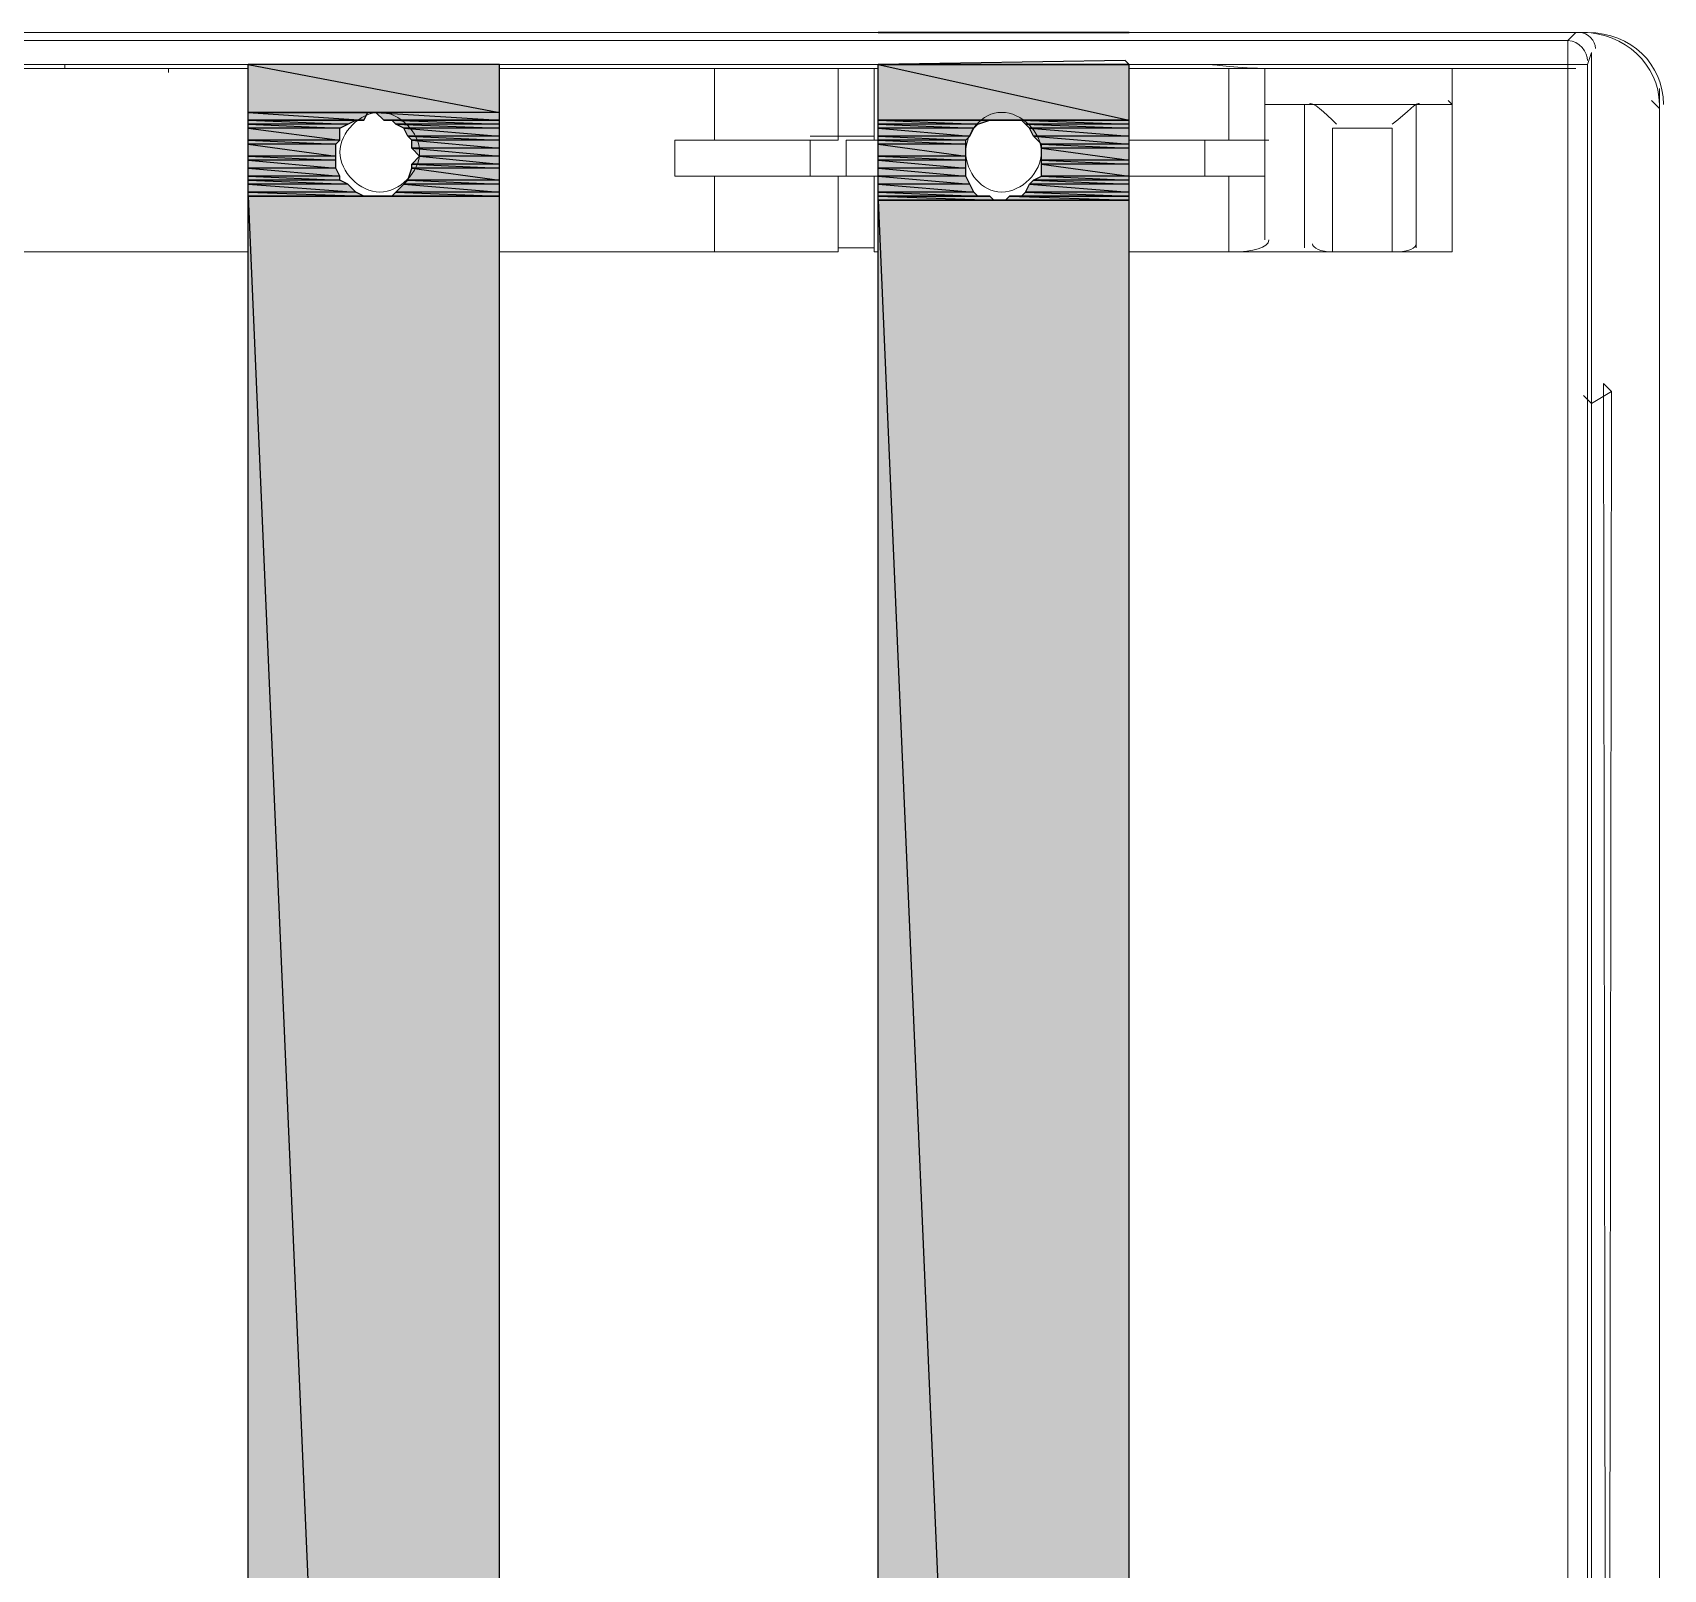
# Model space of a CAD drawing. Header units: metres. Extents: x 2999 to 3164, y 1641 to 1678.
# Drawn here: x 3007.343 to 3007.978, y 1654.541 to 1655.139 of the extents above; entities that cross this region are included whole.
import ezdxf

# ---------------------------------------------------------------- set-up
doc = ezdxf.new("R2010")
doc.units = ezdxf.units.M

msp = doc.modelspace()

# ---------------------------------------------------------------- hatches: boundary and pattern name
at = {"true_color": 0xfecc66}
h = msp.add_hatch(color=31, dxfattribs=at)
h.paths.add_polyline_path([(3007.67253, 1655.13946), (3007.7703, 1655.13946), (3007.76875, 1655.13946)])
h.paths.add_polyline_path([(3007.7703, 1655.13946), (3007.76875, 1655.13946), (3007.67253, 1655.13946)])
h = msp.add_hatch(color=31, dxfattribs=at)
h.paths.add_polyline_path([(3007.52509, 1655.12704), (3007.42732, 1655.12704), (3007.52509, 1655.10842)])
h.paths.add_polyline_path([(3007.42732, 1655.12704), (3007.52509, 1655.10842), (3007.42732, 1655.10842)])
h = msp.add_hatch(color=31, dxfattribs=at)
h.paths.add_polyline_path([(3007.67253, 1655.12704), (3007.7703, 1655.12704), (3007.76875, 1655.1286)])
h.paths.add_polyline_path([(3007.7703, 1655.12704), (3007.76875, 1655.1286), (3007.67253, 1655.12704)])
h = msp.add_hatch(color=31, dxfattribs=at)
h.paths.add_polyline_path([(3007.7703, 1655.12704), (3007.67253, 1655.12704), (3007.7703, 1655.10532)])
h.paths.add_polyline_path([(3007.67253, 1655.12704), (3007.7703, 1655.10532), (3007.67253, 1655.10532)])
h = msp.add_hatch(color=31, dxfattribs=at)
h.paths.add_polyline_path([(3007.47388, 1655.10842), (3007.42732, 1655.10842)])
h.paths.add_polyline_path([(3007.47388, 1655.10842), (3007.42732, 1655.10842), (3007.47698, 1655.10842)])
h = msp.add_hatch(color=31, dxfattribs=at)
h.paths.add_polyline_path([(3007.47388, 1655.10842), (3007.42732, 1655.10842), (3007.47232, 1655.10532)])
h.paths.add_polyline_path([(3007.42732, 1655.10842), (3007.47232, 1655.10532), (3007.42732, 1655.10532)])
h = msp.add_hatch(color=31, dxfattribs=at)
h.paths.add_polyline_path([(3007.46922, 1655.10532), (3007.42732, 1655.10532)])
h.paths.add_polyline_path([(3007.46922, 1655.10532), (3007.42732, 1655.10532), (3007.47232, 1655.10532)])
h = msp.add_hatch(color=31, dxfattribs=at)
h.paths.add_polyline_path([(3007.46922, 1655.10532), (3007.42732, 1655.10532), (3007.46612, 1655.10377)])
h.paths.add_polyline_path([(3007.42732, 1655.10532), (3007.46612, 1655.10377), (3007.42732, 1655.10377)])
h = msp.add_hatch(color=31, dxfattribs=at)
h.paths.add_polyline_path([(3007.46612, 1655.10377), (3007.42732, 1655.10377), (3007.46301, 1655.10221)])
h.paths.add_polyline_path([(3007.42732, 1655.10377), (3007.46301, 1655.10221), (3007.42732, 1655.10221)])
h = msp.add_hatch(color=31, dxfattribs=at)
h.paths.add_polyline_path([(3007.52509, 1655.10842), (3007.47698, 1655.10842), (3007.52509, 1655.10532)])
h.paths.add_polyline_path([(3007.47698, 1655.10842), (3007.52509, 1655.10532), (3007.48008, 1655.10532)])
h = msp.add_hatch(color=31, dxfattribs=at)
h.paths.add_polyline_path([(3007.52509, 1655.10532), (3007.48319, 1655.10532), (3007.52509, 1655.10377)])
h.paths.add_polyline_path([(3007.48319, 1655.10532), (3007.52509, 1655.10377), (3007.48474, 1655.10377)])
h = msp.add_hatch(color=31, dxfattribs=at)
h.paths.add_polyline_path([(3007.52509, 1655.10377), (3007.48474, 1655.10377), (3007.52509, 1655.10221)])
h.paths.add_polyline_path([(3007.48474, 1655.10377), (3007.52509, 1655.10221), (3007.48784, 1655.10221)])
h = msp.add_hatch(color=31, dxfattribs=at)
h.paths.add_polyline_path([(3007.71753, 1655.10532), (3007.67253, 1655.10532)])
h.paths.add_polyline_path([(3007.71753, 1655.10532), (3007.67253, 1655.10532), (3007.72219, 1655.10532)])
h = msp.add_hatch(color=31, dxfattribs=at)
h.paths.add_polyline_path([(3007.71598, 1655.10532), (3007.67253, 1655.10532)])
h.paths.add_polyline_path([(3007.71598, 1655.10532), (3007.67253, 1655.10532), (3007.71753, 1655.10532)])
h = msp.add_hatch(color=31, dxfattribs=at)
h.paths.add_polyline_path([(3007.71598, 1655.10532), (3007.67253, 1655.10532), (3007.71132, 1655.10377)])
h.paths.add_polyline_path([(3007.67253, 1655.10532), (3007.71132, 1655.10377), (3007.67253, 1655.10377)])
h = msp.add_hatch(color=31, dxfattribs=at)
h.paths.add_polyline_path([(3007.71132, 1655.10377), (3007.67253, 1655.10377), (3007.70977, 1655.10221)])
h.paths.add_polyline_path([(3007.67253, 1655.10377), (3007.70977, 1655.10221), (3007.67253, 1655.10221)])
h = msp.add_hatch(color=31, dxfattribs=at)
h.paths.add_polyline_path([(3007.7703, 1655.10532), (3007.7284, 1655.10532), (3007.7703, 1655.10377)])
h.paths.add_polyline_path([(3007.7284, 1655.10532), (3007.7703, 1655.10377), (3007.72995, 1655.10377)])
h = msp.add_hatch(color=31, dxfattribs=at)
h.paths.add_polyline_path([(3007.7703, 1655.10377), (3007.72995, 1655.10377), (3007.7703, 1655.10221)])
h.paths.add_polyline_path([(3007.72995, 1655.10377), (3007.7703, 1655.10221), (3007.7315, 1655.10221)])
h = msp.add_hatch(color=31, dxfattribs=at)
h.paths.add_polyline_path([(3007.46301, 1655.10221), (3007.42732, 1655.10221), (3007.46301, 1655.09756)])
h.paths.add_polyline_path([(3007.42732, 1655.10221), (3007.46301, 1655.09756), (3007.42732, 1655.09756)])
h = msp.add_hatch(color=31, dxfattribs=at)
h.paths.add_polyline_path([(3007.46301, 1655.09756), (3007.42732, 1655.09756), (3007.46146, 1655.09601)])
h.paths.add_polyline_path([(3007.42732, 1655.09756), (3007.46146, 1655.09601), (3007.42732, 1655.09601)])
h = msp.add_hatch(color=31, dxfattribs=at)
h.paths.add_polyline_path([(3007.52509, 1655.10221), (3007.48784, 1655.10221), (3007.52509, 1655.09911)])
h.paths.add_polyline_path([(3007.48784, 1655.10221), (3007.52509, 1655.09911), (3007.4894, 1655.09911)])
h = msp.add_hatch(color=31, dxfattribs=at)
h.paths.add_polyline_path([(3007.52509, 1655.09911), (3007.4894, 1655.09911), (3007.52509, 1655.09756)])
h.paths.add_polyline_path([(3007.4894, 1655.09911), (3007.52509, 1655.09756), (3007.49095, 1655.09756)])
h = msp.add_hatch(color=31, dxfattribs=at)
h.paths.add_polyline_path([(3007.52509, 1655.09756), (3007.49095, 1655.09756), (3007.52509, 1655.09445)])
h.paths.add_polyline_path([(3007.49095, 1655.09756), (3007.52509, 1655.09445), (3007.49095, 1655.09445)])
h = msp.add_hatch(color=31, dxfattribs=at)
h.paths.add_polyline_path([(3007.70977, 1655.10221), (3007.67253, 1655.10221), (3007.70822, 1655.09911)])
h.paths.add_polyline_path([(3007.67253, 1655.10221), (3007.70822, 1655.09911), (3007.67253, 1655.09911)])
h = msp.add_hatch(color=31, dxfattribs=at)
h.paths.add_polyline_path([(3007.70822, 1655.09911), (3007.67253, 1655.09911), (3007.70667, 1655.09756)])
h.paths.add_polyline_path([(3007.67253, 1655.09911), (3007.70667, 1655.09756), (3007.67253, 1655.09756)])
h = msp.add_hatch(color=31, dxfattribs=at)
h.paths.add_polyline_path([(3007.70667, 1655.09756), (3007.67253, 1655.09756), (3007.70667, 1655.09601)])
h.paths.add_polyline_path([(3007.67253, 1655.09756), (3007.70667, 1655.09601), (3007.67253, 1655.09601)])
h = msp.add_hatch(color=31, dxfattribs=at)
h.paths.add_polyline_path([(3007.7703, 1655.10221), (3007.7315, 1655.10221), (3007.7703, 1655.09911)])
h.paths.add_polyline_path([(3007.7315, 1655.10221), (3007.7703, 1655.09911), (3007.73305, 1655.09911)])
h = msp.add_hatch(color=31, dxfattribs=at)
h.paths.add_polyline_path([(3007.7703, 1655.09911), (3007.73305, 1655.09911), (3007.7703, 1655.09601)])
h.paths.add_polyline_path([(3007.73305, 1655.09911), (3007.7703, 1655.09601), (3007.73615, 1655.09601)])
h = msp.add_hatch(color=31, dxfattribs=at)
h.paths.add_polyline_path([(3007.46146, 1655.09601), (3007.42732, 1655.09601), (3007.46146, 1655.09135)])
h.paths.add_polyline_path([(3007.42732, 1655.09601), (3007.46146, 1655.09135), (3007.42732, 1655.09135)])
h = msp.add_hatch(color=31, dxfattribs=at)
h.paths.add_polyline_path([(3007.46146, 1655.09135), (3007.42732, 1655.09135), (3007.46146, 1655.0898)])
h.paths.add_polyline_path([(3007.42732, 1655.09135), (3007.46146, 1655.0898), (3007.42732, 1655.0898)])
h = msp.add_hatch(color=31, dxfattribs=at)
h.paths.add_polyline_path([(3007.52509, 1655.09445), (3007.49095, 1655.09445), (3007.52509, 1655.09135)])
h.paths.add_polyline_path([(3007.49095, 1655.09445), (3007.52509, 1655.09135), (3007.49405, 1655.09135)])
h = msp.add_hatch(color=31, dxfattribs=at)
h.paths.add_polyline_path([(3007.52509, 1655.09135), (3007.49405, 1655.09135), (3007.52509, 1655.08825)])
h.paths.add_polyline_path([(3007.49405, 1655.09135), (3007.52509, 1655.08825), (3007.49095, 1655.08825)])
h = msp.add_hatch(color=31, dxfattribs=at)
h.paths.add_polyline_path([(3007.70667, 1655.09601), (3007.67253, 1655.09601), (3007.70667, 1655.09135)])
h.paths.add_polyline_path([(3007.67253, 1655.09601), (3007.70667, 1655.09135), (3007.67253, 1655.09135)])
h = msp.add_hatch(color=31, dxfattribs=at)
h.paths.add_polyline_path([(3007.70667, 1655.09135), (3007.67253, 1655.09135), (3007.70667, 1655.0898)])
h.paths.add_polyline_path([(3007.67253, 1655.09135), (3007.70667, 1655.0898), (3007.67253, 1655.0898)])
h = msp.add_hatch(color=31, dxfattribs=at)
h.paths.add_polyline_path([(3007.7703, 1655.09601), (3007.73615, 1655.09601), (3007.7703, 1655.09445)])
h.paths.add_polyline_path([(3007.73615, 1655.09601), (3007.7703, 1655.09445), (3007.73615, 1655.09445)])
h = msp.add_hatch(color=31, dxfattribs=at)
h.paths.add_polyline_path([(3007.7703, 1655.09445), (3007.73615, 1655.09445), (3007.7703, 1655.0898)])
h.paths.add_polyline_path([(3007.73615, 1655.09445), (3007.7703, 1655.0898), (3007.73615, 1655.0898)])
h = msp.add_hatch(color=31, dxfattribs=at)
h.paths.add_polyline_path([(3007.46146, 1655.0898), (3007.42732, 1655.0898), (3007.46146, 1655.08669)])
h.paths.add_polyline_path([(3007.42732, 1655.0898), (3007.46146, 1655.08669), (3007.42732, 1655.08669)])
h = msp.add_hatch(color=31, dxfattribs=at)
h.paths.add_polyline_path([(3007.46146, 1655.08669), (3007.42732, 1655.08669), (3007.46301, 1655.08359)])
h.paths.add_polyline_path([(3007.42732, 1655.08669), (3007.46301, 1655.08359), (3007.42732, 1655.08359)])
h = msp.add_hatch(color=31, dxfattribs=at)
h.paths.add_polyline_path([(3007.52509, 1655.08669), (3007.49095, 1655.08669), (3007.52509, 1655.08204)])
h.paths.add_polyline_path([(3007.49095, 1655.08669), (3007.52509, 1655.08204), (3007.4894, 1655.08204)])
h = msp.add_hatch(color=31, dxfattribs=at)
h.paths.add_polyline_path([(3007.52509, 1655.08825), (3007.49095, 1655.08825), (3007.52509, 1655.08669)])
h.paths.add_polyline_path([(3007.49095, 1655.08825), (3007.52509, 1655.08669), (3007.49095, 1655.08669)])
h = msp.add_hatch(color=31, dxfattribs=at)
h.paths.add_polyline_path([(3007.70667, 1655.0898), (3007.67253, 1655.0898), (3007.70667, 1655.08669)])
h.paths.add_polyline_path([(3007.67253, 1655.0898), (3007.70667, 1655.08669), (3007.67253, 1655.08669)])
h = msp.add_hatch(color=31, dxfattribs=at)
h.paths.add_polyline_path([(3007.70667, 1655.08669), (3007.67253, 1655.08669), (3007.70667, 1655.08359)])
h.paths.add_polyline_path([(3007.67253, 1655.08669), (3007.70667, 1655.08359), (3007.67253, 1655.08359)])
h = msp.add_hatch(color=31, dxfattribs=at)
h.paths.add_polyline_path([(3007.7703, 1655.0898), (3007.73615, 1655.0898), (3007.7703, 1655.08825)])
h.paths.add_polyline_path([(3007.73615, 1655.0898), (3007.7703, 1655.08825), (3007.73615, 1655.08825)])
h = msp.add_hatch(color=31, dxfattribs=at)
h.paths.add_polyline_path([(3007.7703, 1655.08825), (3007.73615, 1655.08825), (3007.7703, 1655.08359)])
h.paths.add_polyline_path([(3007.73615, 1655.08825), (3007.7703, 1655.08359), (3007.73615, 1655.08359)])
h = msp.add_hatch(color=31, dxfattribs=at)
h.paths.add_polyline_path([(3007.46301, 1655.08359), (3007.42732, 1655.08359), (3007.46301, 1655.08204)])
h.paths.add_polyline_path([(3007.42732, 1655.08359), (3007.46301, 1655.08204), (3007.42732, 1655.08204)])
h = msp.add_hatch(color=31, dxfattribs=at)
h.paths.add_polyline_path([(3007.46301, 1655.08204), (3007.42732, 1655.08204), (3007.46612, 1655.08049)])
h.paths.add_polyline_path([(3007.42732, 1655.08204), (3007.46612, 1655.08049), (3007.42732, 1655.08049)])
h = msp.add_hatch(color=31, dxfattribs=at)
h.paths.add_polyline_path([(3007.46612, 1655.08049), (3007.42732, 1655.08049), (3007.46922, 1655.07738)])
h.paths.add_polyline_path([(3007.42732, 1655.08049), (3007.46922, 1655.07738), (3007.42732, 1655.07738)])
h = msp.add_hatch(color=31, dxfattribs=at)
h.paths.add_polyline_path([(3007.52509, 1655.08049), (3007.48784, 1655.08049), (3007.52509, 1655.07738)])
h.paths.add_polyline_path([(3007.48784, 1655.08049), (3007.52509, 1655.07738), (3007.48474, 1655.07738)])
h = msp.add_hatch(color=31, dxfattribs=at)
h.paths.add_polyline_path([(3007.52509, 1655.08204), (3007.4894, 1655.08204), (3007.52509, 1655.08049)])
h.paths.add_polyline_path([(3007.4894, 1655.08204), (3007.52509, 1655.08049), (3007.48784, 1655.08049)])
h = msp.add_hatch(color=31, dxfattribs=at)
h.paths.add_polyline_path([(3007.70667, 1655.08359), (3007.67253, 1655.08359), (3007.70822, 1655.08049)])
h.paths.add_polyline_path([(3007.67253, 1655.08359), (3007.70822, 1655.08049), (3007.67253, 1655.08049)])
h = msp.add_hatch(color=31, dxfattribs=at)
h.paths.add_polyline_path([(3007.70822, 1655.08049), (3007.67253, 1655.08049), (3007.70977, 1655.07738)])
h.paths.add_polyline_path([(3007.67253, 1655.08049), (3007.70977, 1655.07738), (3007.67253, 1655.07738)])
h = msp.add_hatch(color=31, dxfattribs=at)
h.paths.add_polyline_path([(3007.7703, 1655.08049), (3007.7315, 1655.08049), (3007.7703, 1655.07738)])
h.paths.add_polyline_path([(3007.7315, 1655.08049), (3007.7703, 1655.07738), (3007.72995, 1655.07738)])
h = msp.add_hatch(color=31, dxfattribs=at)
h.paths.add_polyline_path([(3007.7703, 1655.08204), (3007.73305, 1655.08204), (3007.7703, 1655.08049)])
h.paths.add_polyline_path([(3007.73305, 1655.08204), (3007.7703, 1655.08049), (3007.7315, 1655.08049)])
h = msp.add_hatch(color=31, dxfattribs=at)
h.paths.add_polyline_path([(3007.7703, 1655.08359), (3007.73615, 1655.08359), (3007.7703, 1655.08204)])
h.paths.add_polyline_path([(3007.73615, 1655.08359), (3007.7703, 1655.08204), (3007.73305, 1655.08204)])
h = msp.add_hatch(color=31, dxfattribs=at)
h.paths.add_polyline_path([(3007.46922, 1655.07738), (3007.42732, 1655.07738), (3007.47232, 1655.07583)])
h.paths.add_polyline_path([(3007.42732, 1655.07738), (3007.47232, 1655.07583), (3007.42732, 1655.07583)])
h = msp.add_hatch(color=31, dxfattribs=at)
h.paths.add_polyline_path([(3007.47388, 1655.07583), (3007.42732, 1655.07583)])
h.paths.add_polyline_path([(3007.47388, 1655.07583), (3007.42732, 1655.07583), (3007.47232, 1655.07583)])
h = msp.add_hatch(color=31, dxfattribs=at)
h.paths.add_polyline_path([(3007.47698, 1655.07583), (3007.42732, 1655.07583)])
h.paths.add_polyline_path([(3007.47698, 1655.07583), (3007.42732, 1655.07583), (3007.47388, 1655.07583)])
h = msp.add_hatch(color=31, dxfattribs=at)
h.paths.add_polyline_path([(3007.52509, 1655.07583), (3007.42732, 1655.07583), (3007.52509, 1652.80688)])
h.paths.add_polyline_path([(3007.42732, 1655.07583), (3007.52509, 1652.80688), (3007.42732, 1652.80688)])
h = msp.add_hatch(color=31, dxfattribs=at)
h.paths.add_polyline_path([(3007.52509, 1655.07738), (3007.48474, 1655.07738), (3007.52509, 1655.07583)])
h.paths.add_polyline_path([(3007.48474, 1655.07738), (3007.52509, 1655.07583), (3007.48319, 1655.07583)])
h = msp.add_hatch(color=31, dxfattribs=at)
h.paths.add_polyline_path([(3007.70977, 1655.07738), (3007.67253, 1655.07738), (3007.71132, 1655.07583)])
h.paths.add_polyline_path([(3007.67253, 1655.07738), (3007.71132, 1655.07583), (3007.67253, 1655.07583)])
h = msp.add_hatch(color=31, dxfattribs=at)
h.paths.add_polyline_path([(3007.71598, 1655.07583), (3007.67253, 1655.07583)])
h.paths.add_polyline_path([(3007.71598, 1655.07583), (3007.67253, 1655.07583), (3007.71132, 1655.07583)])
h = msp.add_hatch(color=31, dxfattribs=at)
h.paths.add_polyline_path([(3007.71598, 1655.07583), (3007.67253, 1655.07583), (3007.71753, 1655.07428)])
h.paths.add_polyline_path([(3007.67253, 1655.07583), (3007.71753, 1655.07428), (3007.67253, 1655.07428)])
h = msp.add_hatch(color=31, dxfattribs=at)
h.paths.add_polyline_path([(3007.72219, 1655.07428), (3007.67253, 1655.07428)])
h.paths.add_polyline_path([(3007.72219, 1655.07428), (3007.67253, 1655.07428), (3007.71753, 1655.07428)])
h = msp.add_hatch(color=31, dxfattribs=at)
h.paths.add_polyline_path([(3007.7703, 1655.07428), (3007.67253, 1655.07428), (3007.7703, 1652.80688)])
h.paths.add_polyline_path([(3007.67253, 1655.07428), (3007.7703, 1652.80688), (3007.67253, 1652.80688)])
h = msp.add_hatch(color=31, dxfattribs=at)
h.paths.add_polyline_path([(3007.7703, 1655.07583), (3007.72374, 1655.07583), (3007.7703, 1655.07428)])
h.paths.add_polyline_path([(3007.72374, 1655.07583), (3007.7703, 1655.07428), (3007.72219, 1655.07428)])
h = msp.add_hatch(color=31, dxfattribs=at)
h.paths.add_polyline_path([(3007.72219, 1655.07428), (3007.7703, 1655.07428), (3007.76875, 1655.07428)])
h.paths.add_polyline_path([(3007.7703, 1655.07428), (3007.76875, 1655.07428), (3007.72219, 1655.07428)])
h = msp.add_hatch(color=31, dxfattribs=at)
h.paths.add_polyline_path([(3007.7703, 1655.07738), (3007.72995, 1655.07738), (3007.7703, 1655.07583)])
h.paths.add_polyline_path([(3007.72995, 1655.07738), (3007.7703, 1655.07583), (3007.7284, 1655.07583)])

# ---------------------------------------------------------------- linework, layer by layer
at = {"color": 7, "linetype": 'Continuous', "lineweight": 20, "true_color": 0x000007}
for points in [[(3007.94877, 1655.13946), (3006.76464, 1655.13946), (3006.76464, 1655.13946)], [(3007.94412, 1655.13946), (3006.76774, 1655.13946), (3006.76774, 1655.13946)], [(3006.7724, 1655.13636), (3007.94101, 1655.13636), (3007.94101, 1655.13636)], [(3007.94101, 1655.13636), (3007.94412, 1655.13946), (3007.94412, 1655.13946)], [(3007.94877, 1655.12704), (3007.94101, 1655.12704), (3007.94101, 1655.13636)], [(3007.95032, 1653.40283), (3007.94877, 1653.40594), (3007.94877, 1655.12704), (3007.95032, 1655.1317), (3007.95032, 1654.99513), (3007.94722, 1654.99823)], [(3007.94101, 1655.12704), (3006.7724, 1655.12704), (3006.7724, 1655.12704)], [(3007.35593, 1655.12549), (3007.35593, 1655.12704), (3007.35593, 1655.12704)], [(3007.42732, 1655.12704), (3007.42732, 1652.72618), (3007.42732, 1652.72618)], [(3007.52509, 1652.72618), (3007.52509, 1655.12704), (3007.52509, 1655.12704)], [(3007.67253, 1655.12704), (3007.67253, 1652.72618), (3007.67253, 1652.72618)], [(3007.7703, 1652.72618), (3007.7703, 1655.12704), (3007.7703, 1655.12704)], [(3007.94412, 1655.12549), (3007.7703, 1655.12549), (3007.7703, 1655.12549)], [(3007.94101, 1653.40594), (3007.94101, 1655.12704), (3007.94101, 1655.12704)], [(3007.97671, 1655.11773), (3007.97671, 1652.69204), (3007.97671, 1652.69204)], [(3007.97671, 1652.69049), (3007.97671, 1655.10997), (3007.9736, 1655.11308)], [(3007.95808, 1654.99978), (3007.95032, 1654.99513), (3007.95032, 1652.75412)]]:
    msp.add_lwpolyline(points, dxfattribs=at)
at = {"color": 31, "linetype": 'Continuous', "lineweight": -2, "true_color": 0xfecc66}
for points in [[(3007.67253, 1655.13946), (3007.7703, 1655.13946), (3007.76875, 1655.13946)], [(3007.7703, 1655.13946), (3007.76875, 1655.13946), (3007.67253, 1655.13946)], [(3007.52509, 1655.12704), (3007.42732, 1655.12704), (3007.52509, 1655.10842)], [(3007.42732, 1655.12704), (3007.52509, 1655.10842), (3007.42732, 1655.10842)], [(3007.67253, 1655.12704), (3007.7703, 1655.12704), (3007.76875, 1655.1286)], [(3007.7703, 1655.12704), (3007.76875, 1655.1286), (3007.67253, 1655.12704)], [(3007.7703, 1655.12704), (3007.67253, 1655.12704), (3007.7703, 1655.10532)], [(3007.67253, 1655.12704), (3007.7703, 1655.10532), (3007.67253, 1655.10532)], [(3007.47388, 1655.10842), (3007.47388, 1655.10842), (3007.42732, 1655.10842)], [(3007.47388, 1655.10842), (3007.42732, 1655.10842), (3007.47698, 1655.10842)], [(3007.47388, 1655.10842), (3007.42732, 1655.10842), (3007.47232, 1655.10532)], [(3007.42732, 1655.10842), (3007.47232, 1655.10532), (3007.42732, 1655.10532)], [(3007.46922, 1655.10532), (3007.46922, 1655.10532), (3007.42732, 1655.10532)], [(3007.46922, 1655.10532), (3007.42732, 1655.10532), (3007.47232, 1655.10532)], [(3007.46922, 1655.10532), (3007.42732, 1655.10532), (3007.46612, 1655.10377)], [(3007.42732, 1655.10532), (3007.46612, 1655.10377), (3007.42732, 1655.10377)], [(3007.46612, 1655.10377), (3007.42732, 1655.10377), (3007.46301, 1655.10221)], [(3007.42732, 1655.10377), (3007.46301, 1655.10221), (3007.42732, 1655.10221)], [(3007.52509, 1655.10842), (3007.47698, 1655.10842), (3007.52509, 1655.10532)], [(3007.47698, 1655.10842), (3007.52509, 1655.10532), (3007.48008, 1655.10532)], [(3007.52509, 1655.10532), (3007.48008, 1655.10532)], [(3007.48008, 1655.10532), (3007.52509, 1655.10532), (3007.48319, 1655.10532)], [(3007.52509, 1655.10532), (3007.48319, 1655.10532), (3007.52509, 1655.10377)], [(3007.48319, 1655.10532), (3007.52509, 1655.10377), (3007.48474, 1655.10377)], [(3007.52509, 1655.10377), (3007.48474, 1655.10377), (3007.52509, 1655.10221)], [(3007.48474, 1655.10377), (3007.52509, 1655.10221), (3007.48784, 1655.10221)], [(3007.71753, 1655.10532), (3007.71753, 1655.10532), (3007.67253, 1655.10532)], [(3007.71753, 1655.10532), (3007.67253, 1655.10532), (3007.72219, 1655.10532)], [(3007.71598, 1655.10532), (3007.71598, 1655.10532), (3007.67253, 1655.10532)], [(3007.71598, 1655.10532), (3007.67253, 1655.10532), (3007.71753, 1655.10532)], [(3007.71598, 1655.10532), (3007.67253, 1655.10532), (3007.71132, 1655.10377)], [(3007.67253, 1655.10532), (3007.71132, 1655.10377), (3007.67253, 1655.10377)], [(3007.71132, 1655.10377), (3007.67253, 1655.10377), (3007.70977, 1655.10221)], [(3007.67253, 1655.10377), (3007.70977, 1655.10221), (3007.67253, 1655.10221)], [(3007.7703, 1655.10532), (3007.72219, 1655.10532)], [(3007.72219, 1655.10532), (3007.7703, 1655.10532), (3007.72374, 1655.10532)], [(3007.7703, 1655.10532), (3007.72374, 1655.10532)], [(3007.72374, 1655.10532), (3007.7703, 1655.10532), (3007.7284, 1655.10532)], [(3007.7703, 1655.10532), (3007.7284, 1655.10532), (3007.7703, 1655.10377)], [(3007.7284, 1655.10532), (3007.7703, 1655.10377), (3007.72995, 1655.10377)], [(3007.7703, 1655.10377), (3007.72995, 1655.10377), (3007.7703, 1655.10221)], [(3007.72995, 1655.10377), (3007.7703, 1655.10221), (3007.7315, 1655.10221)], [(3007.46301, 1655.10221), (3007.42732, 1655.10221), (3007.46301, 1655.09756)], [(3007.42732, 1655.10221), (3007.46301, 1655.09756), (3007.42732, 1655.09756)], [(3007.46301, 1655.09756), (3007.42732, 1655.09756), (3007.46146, 1655.09601)], [(3007.42732, 1655.09756), (3007.46146, 1655.09601), (3007.42732, 1655.09601)], [(3007.52509, 1655.10221), (3007.48784, 1655.10221), (3007.52509, 1655.09911)], [(3007.48784, 1655.10221), (3007.52509, 1655.09911), (3007.4894, 1655.09911)], [(3007.52509, 1655.09911), (3007.4894, 1655.09911), (3007.52509, 1655.09756)], [(3007.4894, 1655.09911), (3007.52509, 1655.09756), (3007.49095, 1655.09756)], [(3007.52509, 1655.09756), (3007.49095, 1655.09756), (3007.52509, 1655.09445)], [(3007.49095, 1655.09756), (3007.52509, 1655.09445), (3007.49095, 1655.09445)], [(3007.70977, 1655.10221), (3007.67253, 1655.10221), (3007.70822, 1655.09911)], [(3007.67253, 1655.10221), (3007.70822, 1655.09911), (3007.67253, 1655.09911)], [(3007.70822, 1655.09911), (3007.67253, 1655.09911), (3007.70667, 1655.09756)], [(3007.67253, 1655.09911), (3007.70667, 1655.09756), (3007.67253, 1655.09756)], [(3007.70667, 1655.09756), (3007.67253, 1655.09756), (3007.70667, 1655.09601)], [(3007.67253, 1655.09756), (3007.70667, 1655.09601), (3007.67253, 1655.09601)], [(3007.7703, 1655.10221), (3007.7315, 1655.10221), (3007.7703, 1655.09911)], [(3007.7315, 1655.10221), (3007.7703, 1655.09911), (3007.73305, 1655.09911)], [(3007.7703, 1655.09911), (3007.73305, 1655.09911), (3007.7703, 1655.09601)], [(3007.73305, 1655.09911), (3007.7703, 1655.09601), (3007.73615, 1655.09601)], [(3007.46146, 1655.09601), (3007.42732, 1655.09601), (3007.46146, 1655.09135)], [(3007.42732, 1655.09601), (3007.46146, 1655.09135), (3007.42732, 1655.09135)], [(3007.46146, 1655.09135), (3007.42732, 1655.09135), (3007.46146, 1655.0898)], [(3007.42732, 1655.09135), (3007.46146, 1655.0898), (3007.42732, 1655.0898)], [(3007.52509, 1655.09445), (3007.49095, 1655.09445), (3007.52509, 1655.09135)], [(3007.49095, 1655.09445), (3007.52509, 1655.09135), (3007.49405, 1655.09135)], [(3007.49405, 1655.09135), (3007.52509, 1655.08825), (3007.49095, 1655.08825)], [(3007.52509, 1655.09135), (3007.49405, 1655.09135), (3007.52509, 1655.08825)], [(3007.70667, 1655.09601), (3007.67253, 1655.09601), (3007.70667, 1655.09135)], [(3007.67253, 1655.09601), (3007.70667, 1655.09135), (3007.67253, 1655.09135)], [(3007.70667, 1655.09135), (3007.67253, 1655.09135), (3007.70667, 1655.0898)], [(3007.67253, 1655.09135), (3007.70667, 1655.0898), (3007.67253, 1655.0898)], [(3007.7703, 1655.09601), (3007.73615, 1655.09601), (3007.7703, 1655.09445)], [(3007.73615, 1655.09601), (3007.7703, 1655.09445), (3007.73615, 1655.09445)], [(3007.7703, 1655.09445), (3007.73615, 1655.09445), (3007.7703, 1655.0898)], [(3007.73615, 1655.09445), (3007.7703, 1655.0898), (3007.73615, 1655.0898)], [(3007.46146, 1655.0898), (3007.42732, 1655.0898), (3007.46146, 1655.08669)], [(3007.42732, 1655.0898), (3007.46146, 1655.08669), (3007.42732, 1655.08669)], [(3007.46146, 1655.08669), (3007.42732, 1655.08669), (3007.46301, 1655.08359)], [(3007.42732, 1655.08669), (3007.46301, 1655.08359), (3007.42732, 1655.08359)], [(3007.49095, 1655.08669), (3007.52509, 1655.08204), (3007.4894, 1655.08204)], [(3007.52509, 1655.08825), (3007.49095, 1655.08825), (3007.52509, 1655.08669)], [(3007.49095, 1655.08825), (3007.52509, 1655.08669), (3007.49095, 1655.08669)], [(3007.52509, 1655.08669), (3007.49095, 1655.08669), (3007.52509, 1655.08204)], [(3007.70667, 1655.0898), (3007.67253, 1655.0898), (3007.70667, 1655.08669)], [(3007.67253, 1655.0898), (3007.70667, 1655.08669), (3007.67253, 1655.08669)], [(3007.70667, 1655.08669), (3007.67253, 1655.08669), (3007.70667, 1655.08359)], [(3007.67253, 1655.08669), (3007.70667, 1655.08359), (3007.67253, 1655.08359)], [(3007.7703, 1655.0898), (3007.73615, 1655.0898), (3007.7703, 1655.08825)], [(3007.73615, 1655.0898), (3007.7703, 1655.08825), (3007.73615, 1655.08825)], [(3007.7703, 1655.08825), (3007.73615, 1655.08825), (3007.7703, 1655.08359)], [(3007.73615, 1655.08825), (3007.7703, 1655.08359), (3007.73615, 1655.08359)], [(3007.46301, 1655.08359), (3007.42732, 1655.08359), (3007.46301, 1655.08204)], [(3007.42732, 1655.08359), (3007.46301, 1655.08204), (3007.42732, 1655.08204)], [(3007.46301, 1655.08204), (3007.42732, 1655.08204), (3007.46612, 1655.08049)], [(3007.42732, 1655.08204), (3007.46612, 1655.08049), (3007.42732, 1655.08049)], [(3007.46612, 1655.08049), (3007.42732, 1655.08049), (3007.46922, 1655.07738)], [(3007.42732, 1655.08049), (3007.46922, 1655.07738), (3007.42732, 1655.07738)], [(3007.48784, 1655.08049), (3007.52509, 1655.07738), (3007.48474, 1655.07738)], [(3007.4894, 1655.08204), (3007.52509, 1655.08049), (3007.48784, 1655.08049)], [(3007.52509, 1655.08049), (3007.48784, 1655.08049), (3007.52509, 1655.07738)], [(3007.52509, 1655.08204), (3007.4894, 1655.08204), (3007.52509, 1655.08049)], [(3007.70667, 1655.08359), (3007.67253, 1655.08359), (3007.70822, 1655.08049)], [(3007.67253, 1655.08359), (3007.70822, 1655.08049), (3007.67253, 1655.08049)], [(3007.70822, 1655.08049), (3007.67253, 1655.08049), (3007.70977, 1655.07738)], [(3007.67253, 1655.08049), (3007.70977, 1655.07738), (3007.67253, 1655.07738)], [(3007.7315, 1655.08049), (3007.7703, 1655.07738), (3007.72995, 1655.07738)], [(3007.73305, 1655.08204), (3007.7703, 1655.08049), (3007.7315, 1655.08049)], [(3007.7703, 1655.08049), (3007.7315, 1655.08049), (3007.7703, 1655.07738)], [(3007.73615, 1655.08359), (3007.7703, 1655.08204), (3007.73305, 1655.08204)], [(3007.7703, 1655.08204), (3007.73305, 1655.08204), (3007.7703, 1655.08049)], [(3007.7703, 1655.08359), (3007.73615, 1655.08359), (3007.7703, 1655.08204)], [(3007.46922, 1655.07738), (3007.42732, 1655.07738), (3007.47232, 1655.07583)], [(3007.42732, 1655.07738), (3007.47232, 1655.07583), (3007.42732, 1655.07583)], [(3007.47388, 1655.07583), (3007.47388, 1655.07583), (3007.42732, 1655.07583)], [(3007.47388, 1655.07583), (3007.42732, 1655.07583), (3007.47232, 1655.07583)], [(3007.47698, 1655.07583), (3007.47698, 1655.07583), (3007.42732, 1655.07583)], [(3007.47698, 1655.07583), (3007.42732, 1655.07583), (3007.47388, 1655.07583)], [(3007.52509, 1655.07583), (3007.42732, 1655.07583), (3007.52509, 1652.80688)], [(3007.42732, 1655.07583), (3007.52509, 1652.80688), (3007.42732, 1652.80688)], [(3007.52509, 1655.07583), (3007.48008, 1655.07583), (3007.47698, 1655.07583)], [(3007.47698, 1655.07583), (3007.52509, 1655.07583), (3007.52509, 1655.07583)], [(3007.52509, 1655.07583), (3007.52509, 1655.07583), (3007.47698, 1655.07583)], [(3007.48319, 1655.07583), (3007.52509, 1655.07583), (3007.48008, 1655.07583)], [(3007.48008, 1655.07583), (3007.52509, 1655.07583), (3007.52509, 1655.07583)], [(3007.48474, 1655.07738), (3007.52509, 1655.07583), (3007.48319, 1655.07583)], [(3007.52509, 1655.07583), (3007.48319, 1655.07583)], [(3007.52509, 1655.07738), (3007.48474, 1655.07738), (3007.52509, 1655.07583)], [(3007.70977, 1655.07738), (3007.67253, 1655.07738), (3007.71132, 1655.07583)], [(3007.67253, 1655.07738), (3007.71132, 1655.07583), (3007.67253, 1655.07583)], [(3007.71598, 1655.07583), (3007.71598, 1655.07583), (3007.67253, 1655.07583)], [(3007.71598, 1655.07583), (3007.67253, 1655.07583), (3007.71132, 1655.07583)], [(3007.71598, 1655.07583), (3007.67253, 1655.07583), (3007.71753, 1655.07428)], [(3007.67253, 1655.07583), (3007.71753, 1655.07428), (3007.67253, 1655.07428)], [(3007.72219, 1655.07428), (3007.72219, 1655.07428), (3007.67253, 1655.07428)], [(3007.72219, 1655.07428), (3007.67253, 1655.07428), (3007.71753, 1655.07428)], [(3007.7703, 1655.07428), (3007.67253, 1655.07428), (3007.7703, 1652.80688)], [(3007.67253, 1655.07428), (3007.7703, 1652.80688), (3007.67253, 1652.80688)], [(3007.72374, 1655.07583), (3007.7703, 1655.07428), (3007.72219, 1655.07428)], [(3007.72219, 1655.07428), (3007.7703, 1655.07428), (3007.76875, 1655.07428)], [(3007.7703, 1655.07428), (3007.76875, 1655.07428), (3007.72219, 1655.07428)], [(3007.7284, 1655.07583), (3007.7703, 1655.07583), (3007.72374, 1655.07583)], [(3007.7703, 1655.07583), (3007.72374, 1655.07583), (3007.7703, 1655.07428)], [(3007.72995, 1655.07738), (3007.7703, 1655.07583), (3007.7284, 1655.07583)], [(3007.7703, 1655.07583), (3007.7284, 1655.07583)], [(3007.7703, 1655.07738), (3007.72995, 1655.07738), (3007.7703, 1655.07583)]]:
    msp.add_lwpolyline(points, close=True, dxfattribs=at)
at = {"color": 7, "linetype": 'Continuous', "lineweight": 13, "true_color": 0x000007}
for points in [[(3007.42732, 1655.12549), (3007.28143, 1655.12549), (3007.28143, 1655.12549)], [(3007.39628, 1655.12394), (3007.39628, 1655.12549), (3007.39628, 1655.12549)], [(3007.41025, 1655.12549), (3007.42732, 1655.12549), (3007.42732, 1655.12549)], [(3007.67253, 1655.12549), (3007.52509, 1655.12549), (3007.52509, 1655.12549)], [(3007.52509, 1655.12549), (3007.67253, 1655.12549), (3007.67253, 1655.12549)], [(3007.6089, 1655.12549), (3007.6089, 1655.09756), (3007.6089, 1655.09756)], [(3007.65701, 1655.09756), (3007.65701, 1655.12549), (3007.65701, 1655.12549)], [(3007.67097, 1655.12549), (3007.67097, 1655.09756), (3007.67097, 1655.09756)], [(3007.7703, 1655.12549), (3007.78737, 1655.12549), (3007.78737, 1655.12549)], [(3007.8091, 1655.12549), (3007.8091, 1655.09756), (3007.8091, 1655.09756)], [(3007.82306, 1655.12549), (3007.82306, 1655.11153), (3007.82306, 1655.11153)], [(3007.89601, 1655.12549), (3007.89601, 1655.11153), (3007.89601, 1655.11153)], [(3007.82306, 1655.11153), (3007.82462, 1655.11153), (3007.82772, 1655.11153), (3007.83082, 1655.11153), (3007.83703, 1655.11153), (3007.84479, 1655.11153), (3007.85255, 1655.11153), (3007.86031, 1655.11153), (3007.86962, 1655.11153), (3007.87738, 1655.11153), (3007.88204, 1655.11153), (3007.88825, 1655.11153), (3007.8929, 1655.11153), (3007.89601, 1655.11153), (3007.89445, 1655.11308)], [(3007.82306, 1655.11153), (3007.82306, 1655.05876), (3007.82306, 1655.05876)], [(3007.83858, 1655.11153), (3007.83858, 1655.05565), (3007.83858, 1655.05565)], [(3007.88204, 1655.05565), (3007.88204, 1655.11153), (3007.88204, 1655.11153)], [(3007.89601, 1655.0541), (3007.89601, 1655.11153), (3007.89601, 1655.11153)], [(3007.59338, 1655.09756), (3007.6089, 1655.09756), (3007.65701, 1655.09756)], [(3007.64614, 1655.09756), (3007.59338, 1655.09756), (3007.59338, 1655.09756)], [(3007.59338, 1655.09756), (3007.59338, 1655.08359), (3007.64614, 1655.08359)], [(3007.64614, 1655.08359), (3007.64614, 1655.09756), (3007.64614, 1655.09756)], [(3007.67253, 1655.09756), (3007.66011, 1655.09756), (3007.66011, 1655.08359), (3007.67253, 1655.08359)], [(3007.67253, 1655.09756), (3007.67097, 1655.09756), (3007.67097, 1655.09756)], [(3007.8091, 1655.09756), (3007.7703, 1655.09756), (3007.7703, 1655.09756)], [(3007.79978, 1655.09756), (3007.7703, 1655.09756), (3007.7703, 1655.09756)], [(3007.82306, 1655.09756), (3007.79978, 1655.09756), (3007.79978, 1655.08359), (3007.82306, 1655.08359)], [(3007.84945, 1655.10221), (3007.87273, 1655.10221), (3007.87273, 1655.10221)], [(3007.84945, 1655.0541), (3007.84945, 1655.10221), (3007.84945, 1655.10221)], [(3007.87273, 1655.10221), (3007.87273, 1655.0541), (3007.87273, 1655.0541)], [(3007.6089, 1655.08359), (3007.6089, 1655.0541), (3007.65701, 1655.0541)], [(3007.65701, 1655.0541), (3007.65701, 1655.08359), (3007.65701, 1655.08359)], [(3007.67097, 1655.08359), (3007.67097, 1655.0541), (3007.67097, 1655.0541)], [(3007.7703, 1655.08359), (3007.79978, 1655.08359), (3007.79978, 1655.08359)], [(3007.8091, 1655.08359), (3007.8091, 1655.0541), (3007.8091, 1655.0541)], [(3007.28143, 1655.0541), (3007.42732, 1655.0541), (3007.42732, 1655.0541)], [(3007.52509, 1655.0541), (3007.6089, 1655.0541), (3007.6089, 1655.0541)], [(3007.67253, 1655.0541), (3007.67097, 1655.0541), (3007.67097, 1655.0541)], [(3007.8091, 1655.0541), (3007.7703, 1655.0541), (3007.7703, 1655.0541)], [(3007.84945, 1655.0541), (3007.8091, 1655.0541), (3007.8091, 1655.0541)], [(3007.87273, 1655.0541), (3007.84945, 1655.0541), (3007.84945, 1655.0541)], [(3007.89601, 1655.0541), (3007.87273, 1655.0541), (3007.87273, 1655.0541)]]:
    msp.add_lwpolyline(points, dxfattribs=at)
at = {"color": 7, "linetype": 'Continuous', "lineweight": 20, "true_color": 0x000007}
msp.add_lwpolyline([(3007.95808, 1652.75412), (3007.95498, 1652.75722), (3007.95808, 1654.99978), (3007.95498, 1655.00289)], close=True, dxfattribs=at)
for points in [[(3007.94877, 1655.1286), (3007.94877, 1655.1317), (3007.94567, 1655.13636), (3007.94101, 1655.13636)], [(3007.95188, 1655.13325), (3007.95188, 1655.13636), (3007.94877, 1655.13946), (3007.94567, 1655.13946)], [(3007.97671, 1655.11153), (3007.97671, 1655.12704), (3007.96274, 1655.13946), (3007.94722, 1655.13946)], [(3007.97826, 1655.11153), (3007.97826, 1655.12704), (3007.96584, 1655.13946), (3007.94877, 1655.13946)]]:
    msp.add_open_spline(points, degree=3, dxfattribs=at)
at = {"color": 7, "linetype": 'Continuous', "lineweight": 13, "true_color": 0x000007}
for points, knots in [([(3007.41025, 1655.12704), (3007.40714, 1655.12704), (3007.40404, 1655.12704), (3007.40249, 1655.12704), (3007.40249, 1655.12704), (3007.39938, 1655.12704), (3007.39783, 1655.12704), (3007.39783, 1655.12704)], [0, 0, 0, 0, 0.125, 0.125, 0.125, 0.125001, 1, 1, 1, 1]), ([(3007.49405, 1655.0929), (3007.49405, 1655.10066), (3007.48629, 1655.10842), (3007.47853, 1655.10842), (3007.47853, 1655.10842), (3007.47077, 1655.10842), (3007.46301, 1655.10066), (3007.46301, 1655.0929), (3007.46301, 1655.0929), (3007.46301, 1655.08514), (3007.47077, 1655.07738), (3007.47853, 1655.07738), (3007.47853, 1655.07738), (3007.48629, 1655.07738), (3007.49405, 1655.08514), (3007.49405, 1655.0929)], [0, 0, 0, 0, 0.0625, 0.0625, 0.0625, 0.062501, 0.125, 0.125, 0.125, 0.125001, 0.1875, 0.1875, 0.1875, 0.187501, 1, 1, 1, 1]), ([(3007.73615, 1655.0929), (3007.73615, 1655.10066), (3007.7284, 1655.10842), (3007.72064, 1655.10842), (3007.72064, 1655.10842), (3007.71288, 1655.10842), (3007.70667, 1655.10066), (3007.70667, 1655.0929), (3007.70667, 1655.0929), (3007.70667, 1655.08514), (3007.71288, 1655.07738), (3007.72064, 1655.07738), (3007.72064, 1655.07738), (3007.7284, 1655.07738), (3007.73615, 1655.08514), (3007.73615, 1655.0929)], [0, 0, 0, 0, 0.0625, 0.0625, 0.0625, 0.062501, 0.125, 0.125, 0.125, 0.125001, 0.1875, 0.1875, 0.1875, 0.187501, 1, 1, 1, 1])]:
    msp.add_open_spline(points, degree=3, knots=knots, dxfattribs=at)
for points in [[(3007.80134, 1655.12704), (3007.79978, 1655.12704), (3007.79513, 1655.12704), (3007.78892, 1655.12704)], [(3007.80134, 1655.12704), (3007.80444, 1655.12704), (3007.8122, 1655.12549), (3007.82462, 1655.12549)], [(3007.851, 1655.10377), (3007.84634, 1655.10842), (3007.84169, 1655.11308), (3007.84014, 1655.11153)], [(3007.88359, 1655.11153), (3007.88204, 1655.11308), (3007.87893, 1655.10842), (3007.87273, 1655.10377)], [(3007.64614, 1655.09911), (3007.6508, 1655.09911), (3007.65545, 1655.09911), (3007.66011, 1655.09911)], [(3007.65701, 1655.09911), (3007.66166, 1655.09911), (3007.66632, 1655.09911), (3007.67097, 1655.09911)], [(3007.82462, 1655.09756), (3007.81996, 1655.09756), (3007.8153, 1655.09756), (3007.81065, 1655.09756)], [(3007.46301, 1655.0929), (3007.46301, 1655.08514), (3007.47077, 1655.07738), (3007.47853, 1655.07738)], [(3007.47853, 1655.07738), (3007.48629, 1655.07738), (3007.49405, 1655.08514), (3007.49405, 1655.0929)], [(3007.70667, 1655.0929), (3007.70667, 1655.08514), (3007.71288, 1655.07738), (3007.72064, 1655.07738)], [(3007.72064, 1655.07738), (3007.7284, 1655.07738), (3007.73615, 1655.08514), (3007.73615, 1655.0929)], [(3007.64614, 1655.08359), (3007.6508, 1655.08359), (3007.65545, 1655.08359), (3007.66011, 1655.08359)], [(3007.65701, 1655.05565), (3007.66166, 1655.05565), (3007.66632, 1655.05565), (3007.67097, 1655.05565)], [(3007.81065, 1655.0541), (3007.81841, 1655.0541), (3007.82462, 1655.05565), (3007.82462, 1655.05876)], [(3007.84169, 1655.05721), (3007.84169, 1655.05565), (3007.84479, 1655.0541), (3007.84945, 1655.0541)], [(3007.87428, 1655.0541), (3007.87893, 1655.0541), (3007.88204, 1655.05565), (3007.88204, 1655.05721)]]:
    msp.add_open_spline(points, degree=3, dxfattribs=at)

doc.saveas('drawing.dxf')
